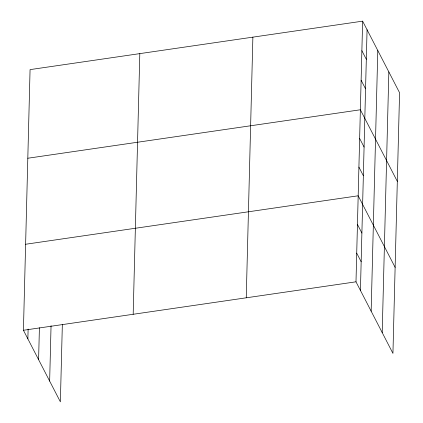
<?xml version="1.0" encoding="UTF-8"?>
<svg xmlns="http://www.w3.org/2000/svg" width="423" height="423" viewBox="0 0 423 423"><rect width="100%" height="100%" fill="white"/><g stroke="black" fill="none" stroke-linecap="round" stroke-linejoin="round"><path stroke-width="0.63" d="M62.345 324.304L60.373 401.85L23.429 330.273L30.065 69.615L362.627 21.15L399.571 92.727L392.935 353.385L355.992 281.813L362.627 21.15M27.87 338.881L28.119 329.105M38.599 359.661L39.408 327.73M49.65 381.07L51.056 325.678M133.176 314.284L139.812 53.621M246.244 297.803L252.88 37.145M360.433 290.416L367.069 29.753M371.156 311.196L377.792 50.533M382.207 332.605L388.843 71.947M27.812 158.239L360.37 109.774L397.313 181.351M25.618 244.256L358.181 195.791L395.124 267.368M23.429 330.273L355.992 281.813M361.877 50.691L366.318 59.294M361.12 80.233L365.562 88.835M359.64 138.448L364.081 147.051M358.91 167.122L363.352 175.725M357.451 224.465L361.892 233.068M356.721 253.139L361.163 261.742"/></g></svg>
